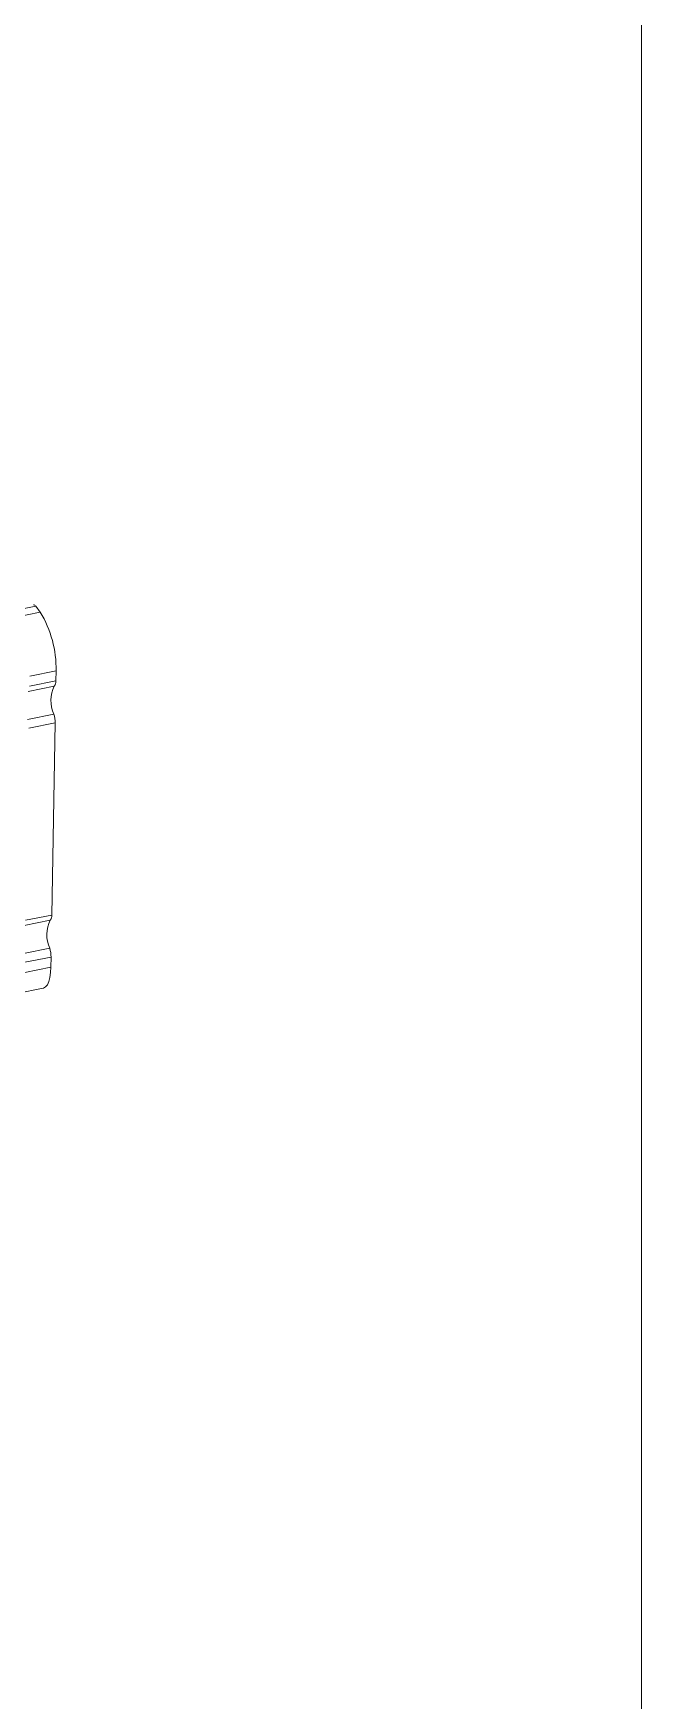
# Paper-space layout 'Sheet1' of a CAD drawing. Header units: millimetres. Extents: x 2 to 278, y 1 to 215.
# Drawn here: x 255.9 to 278, y 107.8 to 168.4 of the extents above; entities that cross this region are included whole.
import ezdxf

# ---------------------------------------------------------------- set-up
doc = ezdxf.new("R2010")
doc.units = ezdxf.units.MM

psp = doc.layouts.new('Sheet1')

# ---------------------------------------------------------------- linework, layer by layer
at = {"color": 7, "linetype": 'Continuous', "lineweight": 18}
for p, q in [((277.989, 0.903), (277.989, 214.645)), ((255.984, 147.56), (255.034, 147.367)), ((256.147, 147.345), (255.197, 147.153)), ((255.984, 147.56), (256.147, 147.345)), ((256.722, 145.212), (255.771, 145.02)), ((256.722, 145.212), (256.715, 144.845)), ((256.659, 144.66), (255.709, 144.467)), ((255.765, 144.652), (256.715, 144.845)), ((255.691, 143.446), (256.642, 143.639)), ((256.689, 143.318), (255.738, 143.126)), ((256.689, 143.318), (256.568, 136.336)), ((256.512, 136.151), (255.561, 135.958)), ((255.617, 136.144), (256.568, 136.336)), ((255.544, 134.938), (256.494, 135.131)), ((256.541, 134.81), (255.591, 134.617)), ((256.541, 134.81), (256.535, 134.442)), ((256.535, 134.442), (255.585, 134.25)), ((255.303, 133.48), (256.253, 133.673))]:
    psp.add_line(p, q, dxfattribs=at)
at = {"color": 7, "linetype": 'Continuous', "lineweight": 18, "flags": 128}
psp.add_lwpolyline([(256.535, 134.442), (256.524, 134.241), (256.499, 134.065), (256.459, 133.917), (256.407, 133.801), (256.344, 133.721), (256.27, 133.677), (256.253, 133.673)], dxfattribs=at)
at = {"color": 7, "linetype": 'Continuous', "lineweight": 18}
for centre, radius, start, end in [((255.899, 147.516), 0.0957, 27.16833, 89.36028), ((252.85, 145.314), 3.873, 358.49678, 31.63607), ((257.717, 144.131), 1.182, 153.43619, 204.58076), ((256.483, 144.814), 0.234, 318.823, 7.6), ((255.582, 143.32), 1.107, 359.93294, 16.7781), ((257.569, 135.623), 1.182, 153.43619, 204.58076), ((256.336, 136.305), 0.234, 318.823, 7.6), ((255.435, 134.811), 1.107, 359.93294, 16.7781)]:
    psp.add_arc(centre, radius, start, end, dxfattribs=at)

doc.saveas('drawing.dxf')
